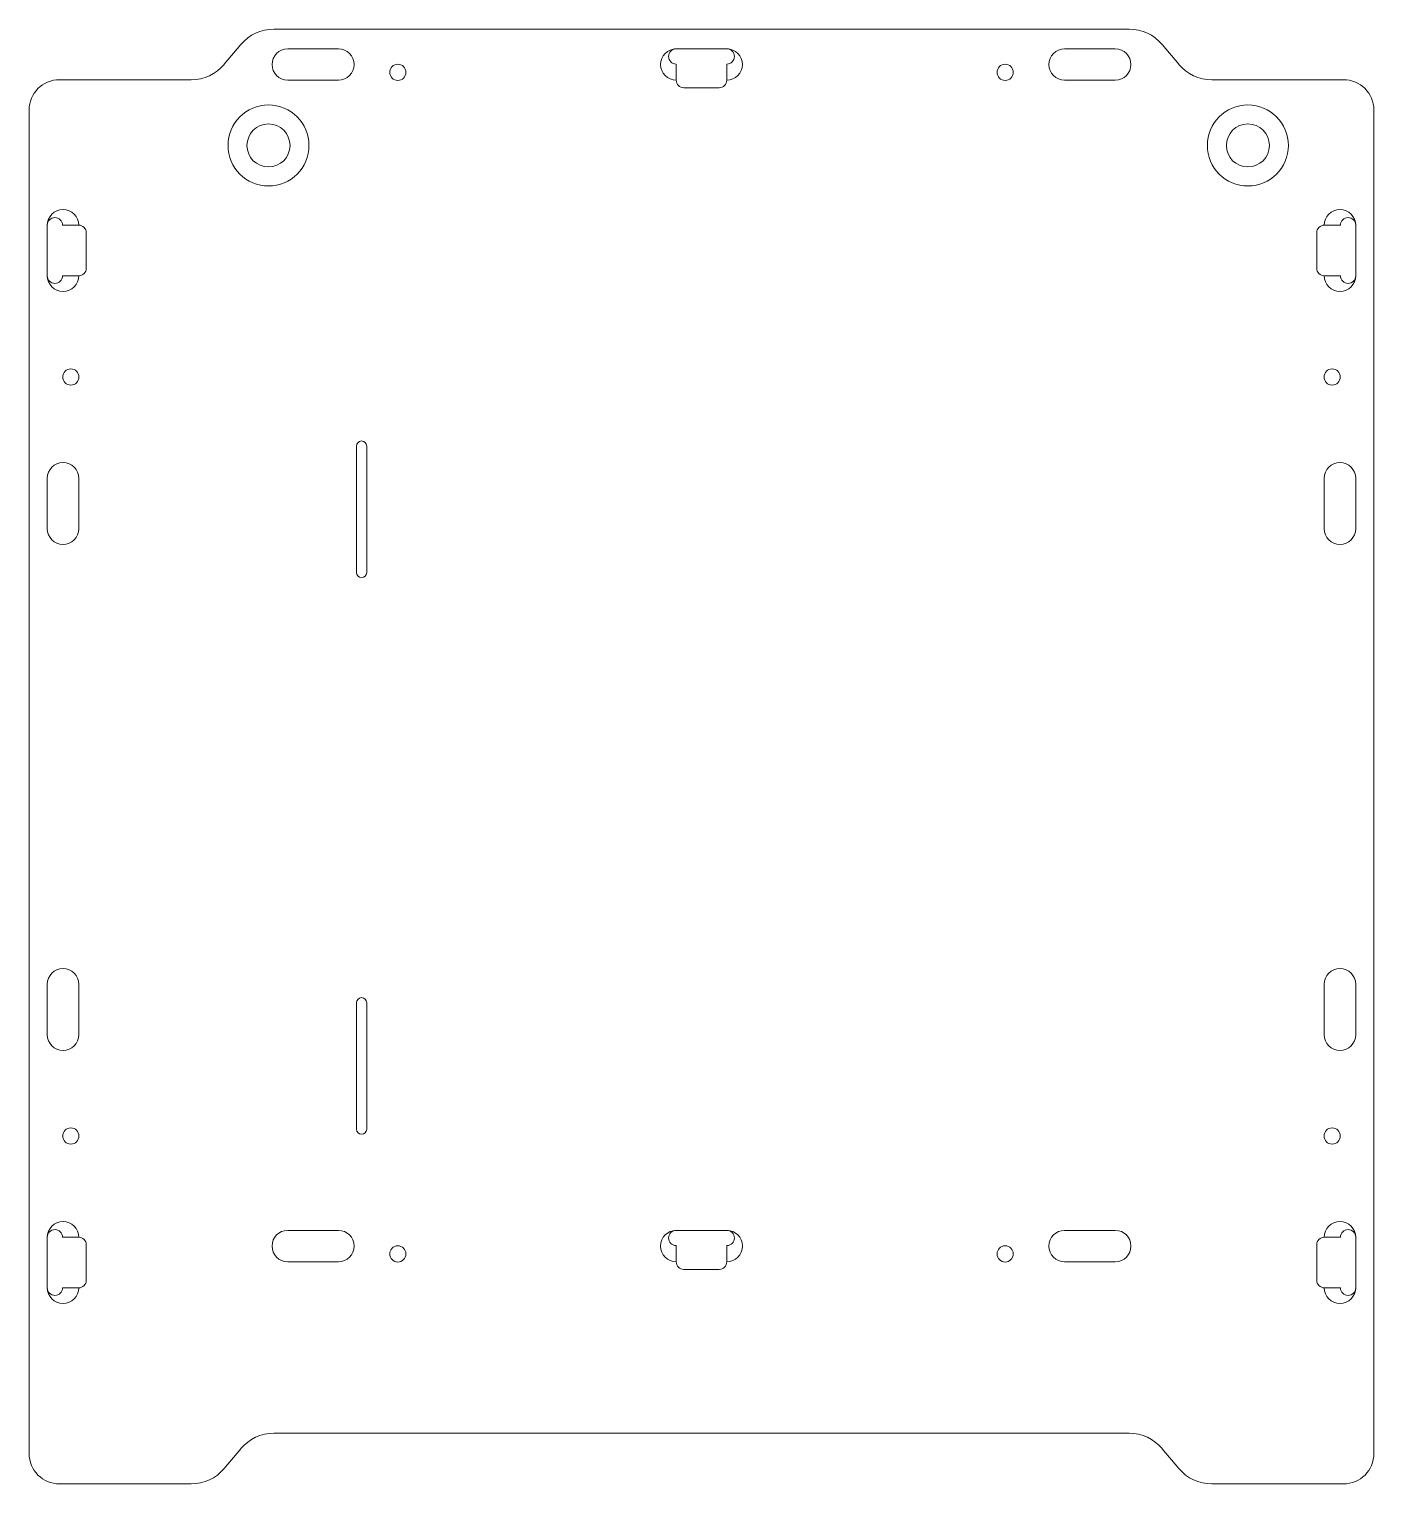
# Model space of a CAD drawing. Header units: millimetres. Extents: x -133 to 133, y -144 to 144.
import ezdxf

# ---------------------------------------------------------------- set-up
doc = ezdxf.new("R2010")
doc.units = ezdxf.units.MM

msp = doc.modelspace()

# ---------------------------------------------------------------- linework, layer by layer
at = {"color": 7, "linetype": 'Continuous', "lineweight": 15}
for p, q in [((84.5, 143.75), (-84.5, 143.75)), ((-91.01, 140.71), (-94.3, 136.79)), ((-71.75, 139.85), (-81.75, 139.85)), ((5, 139.85), (-5, 139.85)), ((71.75, 139.85), (81.75, 139.85)), ((91.01, 140.71), (94.3, 136.79)), ((-5, 136.85), (-5, 133.65)), ((5, 136.85), (5, 133.65)), ((-100.81, 133.75), (-126.85, 133.75)), ((-81.75, 133.65), (-71.75, 133.65)), ((81.75, 133.65), (71.75, 133.65)), ((100.81, 133.75), (126.85, 133.75)), ((-3.5, 132.15), (3.5, 132.15)), ((-132.85, 127.75), (-132.85, -137.75)), ((132.85, 127.75), (132.85, -137.75)), ((-129.25, 105), (-129.25, 95)), ((-123.05, 105), (-126.25, 105)), ((123.05, 105), (126.25, 105)), ((129.25, 105), (129.25, 95)), ((-121.55, 96.5), (-121.55, 103.5)), ((121.55, 96.5), (121.55, 103.5)), ((-126.25, 95), (-123.05, 95)), ((126.25, 95), (123.05, 95)), ((-68.15, 61.35), (-68.15, 36.35)), ((-66.15, 36.35), (-66.15, 61.35)), ((-129.25, 55), (-129.25, 45)), ((-123.05, 45), (-123.05, 55)), ((123.05, 45), (123.05, 55)), ((129.25, 55), (129.25, 45)), ((-129.25, -45), (-129.25, -55)), ((-123.05, -55), (-123.05, -45)), ((123.05, -55), (123.05, -45)), ((129.25, -45), (129.25, -55)), ((-68.15, -48.65), (-68.15, -73.65)), ((-66.15, -73.65), (-66.15, -48.65)), ((-71.75, -93.65), (-81.75, -93.65)), ((5, -93.65), (-5, -93.65)), ((71.75, -93.65), (81.75, -93.65)), ((-129.25, -95), (-129.25, -105)), ((-123.05, -95), (-126.25, -95)), ((-121.55, -103.5), (-121.55, -96.5)), ((-5, -96.65), (-5, -99.85)), ((5, -96.65), (5, -99.85)), ((121.55, -103.5), (121.55, -96.5)), ((123.05, -95), (126.25, -95)), ((129.25, -95), (129.25, -105)), ((-81.75, -99.85), (-71.75, -99.85)), ((81.75, -99.85), (71.75, -99.85)), ((-3.5, -101.35), (3.5, -101.35)), ((-126.25, -105), (-123.05, -105)), ((126.25, -105), (123.05, -105)), ((-84.5, -133.75), (84.5, -133.75)), ((-94.3, -140.71), (-91.01, -136.79)), ((94.3, -140.71), (91.01, -136.79)), ((-126.85, -143.75), (-100.81, -143.75)), ((126.85, -143.75), (100.81, -143.75))]:
    msp.add_line(p, q, dxfattribs=at)
for centre, radius in [((-60, 135.2), 1.6), ((60, 135.2), 1.6), ((-85.55, 120.75), 8), ((107.95, 120.75), 8), ((-85.55, 120.75), 4.25), ((107.95, 120.75), 4.25), ((-124.6, 75), 1.6), ((124.6, 75), 1.6), ((-124.6, -75), 1.6), ((124.6, -75), 1.6), ((-60, -98.3), 1.6), ((60, -98.3), 1.6)]:
    msp.add_circle(centre, radius, dxfattribs=at)
for centre, radius, start, end in [((-84.5, 135.25), 8.5, 90, 140), ((84.5, 135.25), 8.5, 40, 90), ((-81.75, 136.75), 3.1, 90, 270), ((-71.75, 136.75), 3.1, 270, 90), ((-5, 136.75), 3.1, 90, 270), ((-5, 138.35), 1.5, 90, 270), ((5, 136.75), 3.1, 270, 90), ((5, 138.35), 1.5, 270, 90), ((71.75, 136.75), 3.1, 90, 270), ((81.75, 136.75), 3.1, 270, 90), ((-100.81, 142.25), 8.5, 270, 320), ((100.81, 142.25), 8.5, 220, 270), ((-126.85, 127.75), 6, 90, 180), ((-3.5, 133.65), 1.5, 180, 270), ((3.5, 133.65), 1.5, 270, 0), ((126.85, 127.75), 6, 0, 90), ((-126.15, 105), 3.1, 0, 180), ((-127.75, 105), 1.5, 0, 180), ((126.15, 105), 3.1, 0, 180), ((127.75, 105), 1.5, 0, 180), ((-123.05, 103.5), 1.5, 0, 90), ((123.05, 103.5), 1.5, 90, 180), ((-126.15, 95), 3.1, 180, 0), ((-127.75, 95), 1.5, 180, 0), ((-123.05, 96.5), 1.5, 270, 0), ((123.05, 96.5), 1.5, 180, 270), ((126.15, 95), 3.1, 180, 0), ((127.75, 95), 1.5, 180, 0), ((-67.15, 61.35), 1, 360, 180), ((-126.15, 55), 3.1, 0, 180), ((126.15, 55), 3.1, 0, 180), ((-126.15, 45), 3.1, 180, 0), ((126.15, 45), 3.1, 180, 0), ((-67.15, 36.35), 1, 180, 0), ((-126.15, -45), 3.1, 0, 180), ((126.15, -45), 3.1, 0, 180), ((-67.15, -48.65), 1, 0, 180), ((-126.15, -55), 3.1, 180, 0), ((126.15, -55), 3.1, 180, 0), ((-67.15, -73.65), 1, 180, 0), ((-126.15, -95), 3.1, 0, 180), ((126.15, -95), 3.1, 0, 180), ((-127.75, -95), 1.5, 0, 180), ((-81.75, -96.75), 3.1, 90, 270), ((-71.75, -96.75), 3.1, 270, 90), ((-5, -96.75), 3.1, 90, 270), ((-5, -95.15), 1.5, 90, 270), ((5, -96.75), 3.1, 270, 90), ((5, -95.15), 1.5, 270, 90), ((71.75, -96.75), 3.1, 90, 270), ((81.75, -96.75), 3.1, 270, 90), ((127.75, -95), 1.5, 0, 180), ((-123.05, -96.5), 1.5, 0, 90), ((123.05, -96.5), 1.5, 90, 180), ((-3.5, -99.85), 1.5, 180, 270), ((3.5, -99.85), 1.5, 270, 0), ((-123.05, -103.5), 1.5, 270, 0), ((123.05, -103.5), 1.5, 180, 270), ((-126.15, -105), 3.1, 180, 0), ((-127.75, -105), 1.5, 180, 0), ((126.15, -105), 3.1, 180, 0), ((127.75, -105), 1.5, 180, 0), ((-84.5, -142.25), 8.5, 90, 140), ((84.5, -142.25), 8.5, 40, 90), ((-126.85, -137.75), 6, 180, 270), ((126.85, -137.75), 6, 270, 0), ((-100.81, -135.25), 8.5, 270, 320), ((100.81, -135.25), 8.5, 220, 270)]:
    msp.add_arc(centre, radius, start, end, dxfattribs=at)

doc.saveas('drawing.dxf')
